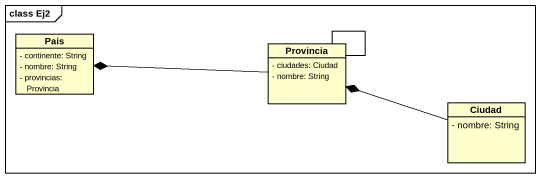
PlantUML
@startuml
mainframe class Ej2
hide circle
hide empty members
skinparam classAttributeIconSize 0
class Pais {
  - continente: String
  - nombre: String
  - provincias: Provincia
}
class Provincia {
  - ciudades: Ciudad
  - nombre: String
}
class Ciudad {
  - nombre: String
}
Provincia -left-* Pais
Provincia -- Provincia
Ciudad -left-* Provincia
@enduml
